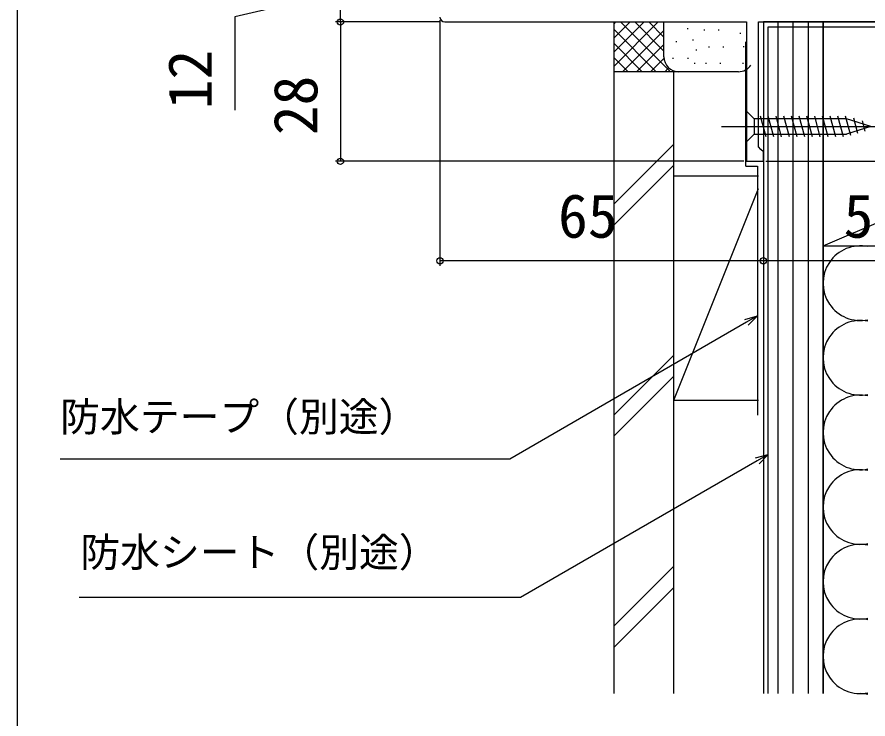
# Model space of a CAD drawing. Units: millimetres, scale not verified. Extents: x -525 to 525, y -783 to 778.
# Drawn here: x -525 to -354, y -62.8 to 78.3 of the extents above; entities that cross this region are included whole.
import ezdxf
from ezdxf.enums import TextEntityAlignment as Align

# ---------------------------------------------------------------- set-up
doc = ezdxf.new("R2010")
doc.units = ezdxf.units.MM
doc.header["$LTSCALE"] = 4
for name, color, linetype in [('0-3_YKK_11', 7, 'Continuous'), ('0-6_YKK_13', 4, 'Continuous'), ('0-8_YKK_D', 6, 'Continuous'), ('0-9_YKK_ZWAK', 7, 'Continuous'), ('0-A_YSS_K', 3, 'Continuous'), ('0-B_YSS_KE', 3, 'Continuous')]:
    doc.layers.add(name, color=color, linetype=linetype)
doc.styles.add('ＭＳ ゴシック', font='')
doc.styles.get('ＭＳ ゴシック').set_extended_font_data('MS Gothic')

msp = doc.modelspace()

# ---------------------------------------------------------------- linework, layer by layer
at = {"layer": '0-3_YKK_11'}
msp.add_lwpolyline([(-439, 77.3), (-378.4, 77.3), (-378.4, 49.3), (-375, 49.3), (-375, 51.2), (-375.5, 51.7), (-376, 52.2), (-376, 77.3), (-325, 77.3), (-325, 81.542), (-325.12, 81.725), (-325.12, 82.275), (-325, 82.458), (-325, 85.1)], dxfattribs=at)
msp.add_arc((-439, 78.3), 1, 180.00001, 269.99999, dxfattribs=at)
at = {"layer": '0-6_YKK_13'}
for p, q in [((-378.4, 59.4), (-378.4, 53.2)), ((-378.4, 59.4), (-376.85, 57.85)), ((-374.424, 54.2), (-375.549, 58.4)), ((-372.871, 54.2), (-373.996, 58.4)), ((-371.318, 54.2), (-372.443, 58.4)), ((-369.765, 54.2), (-370.89, 58.4)), ((-368.212, 54.2), (-369.337, 58.4)), ((-366.659, 54.2), (-367.784, 58.4)), ((-365.106, 54.2), (-366.231, 58.4)), ((-363.553, 54.2), (-364.679, 58.4)), ((-362, 54.2), (-363.126, 58.4)), ((-360.447, 54.2), (-361.573, 58.4)), ((-358.894, 54.2), (-360.02, 58.4)), ((-357.411, 54.459), (-358.467, 58.4)), ((-358.316, 57.85), (-376.85, 57.85)), ((-376.85, 57.85), (-376.85, 54.75)), ((-353.4, 56.3), (-358.316, 57.85)), ((-355.979, 54.91), (-356.792, 57.946)), ((-354.547, 55.362), (-355.096, 57.412)), ((-383.4, 56.3), (-348.4, 56.3)), ((-378.4, 53.2), (-376.85, 54.75)), ((-376.85, 54.75), (-358.316, 54.75)), ((-353.4, 56.3), (-358.316, 54.75))]:
    msp.add_line(p, q, dxfattribs=at)
at = {"layer": '0-8_YKK_D'}
for p, q in [((-460, 77.3), (-460, 89.298)), ((-440, 77.3), (-461, 77.3)), ((-440, 77.3), (-461, 77.3)), ((-460, 77.3), (-460, 49.3)), ((-440, 77.635), (-440, 28.3)), ((-378.9, 49.3), (-461, 49.3)), ((-374.501, 49.3), (-98, 49.3)), ((-375, 47.3), (-375, 28.3)), ((-375, 47.3), (-375, 28.3)), ((-375, 29.3), (-440, 29.3)), ((-325, 29.3), (-375, 29.3))]:
    msp.add_line(p, q, dxfattribs=at)
for points in [[(-460, 83.299), (-481.216, 78.324), (-481.216, 59.596)], [(-376.15, 18.215), (-378.358, 16.94), (-425.953, -10.539), (-516.35, -10.539)], [(-378.7, 17.532), (-376.15, 18.215), (-378.017, 16.348)], [(-374, -9.623), (-376.208, -10.898), (-423.792, -38.37), (-512.51, -38.37)], [(-376.55, -10.306), (-374, -9.623), (-375.867, -11.489)]]:
    msp.add_lwpolyline(points, dxfattribs=at)
for centre in [(-460, 77.3), (-460, 77.3), (-460, 49.3), (-440, 29.3), (-375, 29.3), (-375, 29.3)]:
    msp.add_circle(centre, 0.637, dxfattribs=at)
at = {"layer": '0-9_YKK_ZWAK'}
msp.add_line((-525, 747.3), (-525, -782.7), dxfattribs=at)
at = {"layer": '0-A_YSS_K'}
for p, q in [((-405, 68.442), (-396.142, 77.3)), ((-405, 71.271), (-398.971, 77.3)), ((-405, 74.099), (-401.799, 77.3)), ((-405, 76.927), (-404.627, 77.3)), ((-405, 67.3), (-405, 77.3)), ((-403.686, 77.3), (-393.686, 67.3)), ((-400.858, 77.3), (-395, 71.442)), ((-398.029, 77.3), (-395, 74.271)), ((-395.201, 77.3), (-395, 77.099)), ((-395, 70.3), (-395, 77.3)), ((-375, 77.3), (-375, -57.7)), ((-363, 77.3), (-375, 77.3)), ((-372, -57.7), (-372, 77.3)), ((-369, -57.7), (-369, 77.3)), ((-366, 77.3), (-366, -57.7)), ((-363, -57.7), (-363, 77.3)), ((-363, 32.3), (-258, 77.3)), ((-405, 75.785), (-396.515, 67.3)), ((-403.314, 67.3), (-395, 75.614)), ((-390.245, 76.084), (-390.245, 75.884)), ((-386.87, 75.78), (-386.87, 75.58)), ((-384.029, 75.78), (-384.029, 75.58)), ((-389.158, 73.777), (-389.158, 73.577)), ((-379.647, 75.112), (-379.647, 74.912)), ((-405, 72.957), (-399.343, 67.3)), ((-400.485, 67.3), (-395, 72.785)), ((-392.505, 73.443), (-392.505, 73.243)), ((-385.925, 72.377), (-385.925, 72.177)), ((-383.084, 72.377), (-383.084, 72.177)), ((-378.979, 72.442), (-378.979, 72.242)), ((-405, 70.128), (-402.172, 67.3)), ((-388.499, 71.774), (-388.499, 71.574)), ((-397.657, 67.3), (-394.982, 69.975)), ((-393.172, 70.105), (-393.172, 69.905)), ((-390.159, 70.105), (-390.159, 69.905)), ((-388.833, 69.104), (-388.833, 68.904)), ((-386.536, 69.104), (-386.536, 68.904)), ((-383.695, 69.104), (-383.695, 68.904)), ((-379.149, 69.104), (-379.149, 68.904)), ((-392, 67.3), (-405, 67.3)), ((-394.828, 67.3), (-394.034, 68.095)), ((-380, 67.3), (-392, 67.3)), ((-393, 52.758), (-405, 40.758)), ((-405, 36.515), (-393, 48.515)), ((-393, 1.3), (-393, 46.3)), ((-376, 46.3), (-393, 46.3)), ((-375, 46.3), (-375, 1.3)), ((-393, 1.3), (-376, 43.8)), ((-363, 32.3), (-363, -57.7)), ((-393, 10.331), (-405, -1.669)), ((-393, 6.089), (-405, -5.911)), ((-393, 1.3), (-376, 1.3)), ((-393, -32.095), (-405, -44.095)), ((-393, -36.338), (-405, -48.338))]:
    msp.add_line(p, q, dxfattribs=at)
for centre, radius, start, end in [((-392, 70.3), 3, 180, 270), ((-380, 70.3), 3, 270, 326.44238), ((-355.5, 24.8), 7.5, 78.21647, 281.78351), ((-355.5, 9.8), 7.5, 78.21647, 281.78351), ((-355.5, -5.2), 7.5, 78.21647, 281.78351), ((-355.5, -20.2), 7.5, 78.21647, 281.78352), ((-355.5, -35.2), 7.5, 78.21647, 281.78351), ((-355.5, -50.2), 7.5, 78.21647, 281.78351), ((-355.5, -65.2), 7.5, 78.21647, 90.06416)]:
    msp.add_arc(centre, radius, start, end, dxfattribs=at)
at = {"layer": '0-B_YSS_KE'}
for p, q in [((-374, -57.7), (-374, 76.3)), ((-374, 76.3), (-325, 76.3)), ((-378.499, 48.3), (-378.499, 73.3)), ((-405, -57.7), (-405, 67.3)), ((-393, 67.3), (-405, 67.3)), ((-393, -57.7), (-393, 67.3))]:
    msp.add_line(p, q, dxfattribs=at)
msp.add_lwpolyline([(-258, 32.3), (-258, 77.3), (-363, 77.3), (-363, 32.3)], close=True, dxfattribs=at)
msp.add_lwpolyline([(-378.499, 48.3), (-376.15, 48.3), (-376.15, -1.7)], dxfattribs=at)

# ---------------------------------------------------------------- texts
at = {"layer": '0-8_YKK_D', "style": 'ＭＳ ゴシック'}
for s, p in [('12', (-483.216, 59.755)), ('28', (-462, 54.539))]:
    msp.add_text(s, height=8.798, rotation=90, dxfattribs=at).set_placement(p, align=Align.BOTTOM_LEFT)
for s, height, p in [('65', 8.798, (-416.261, 31.3)), ('50', 8.798, (-358.864, 31.3)), ('防水テープ（別途）', 5.865, (-516.329, -6.741)), ('防水シート（別途）', 5.865, (-512.264, -33.969))]:
    msp.add_text(s, height=height, dxfattribs=at).set_placement(p, align=Align.BOTTOM_LEFT)

doc.saveas('drawing.dxf')
